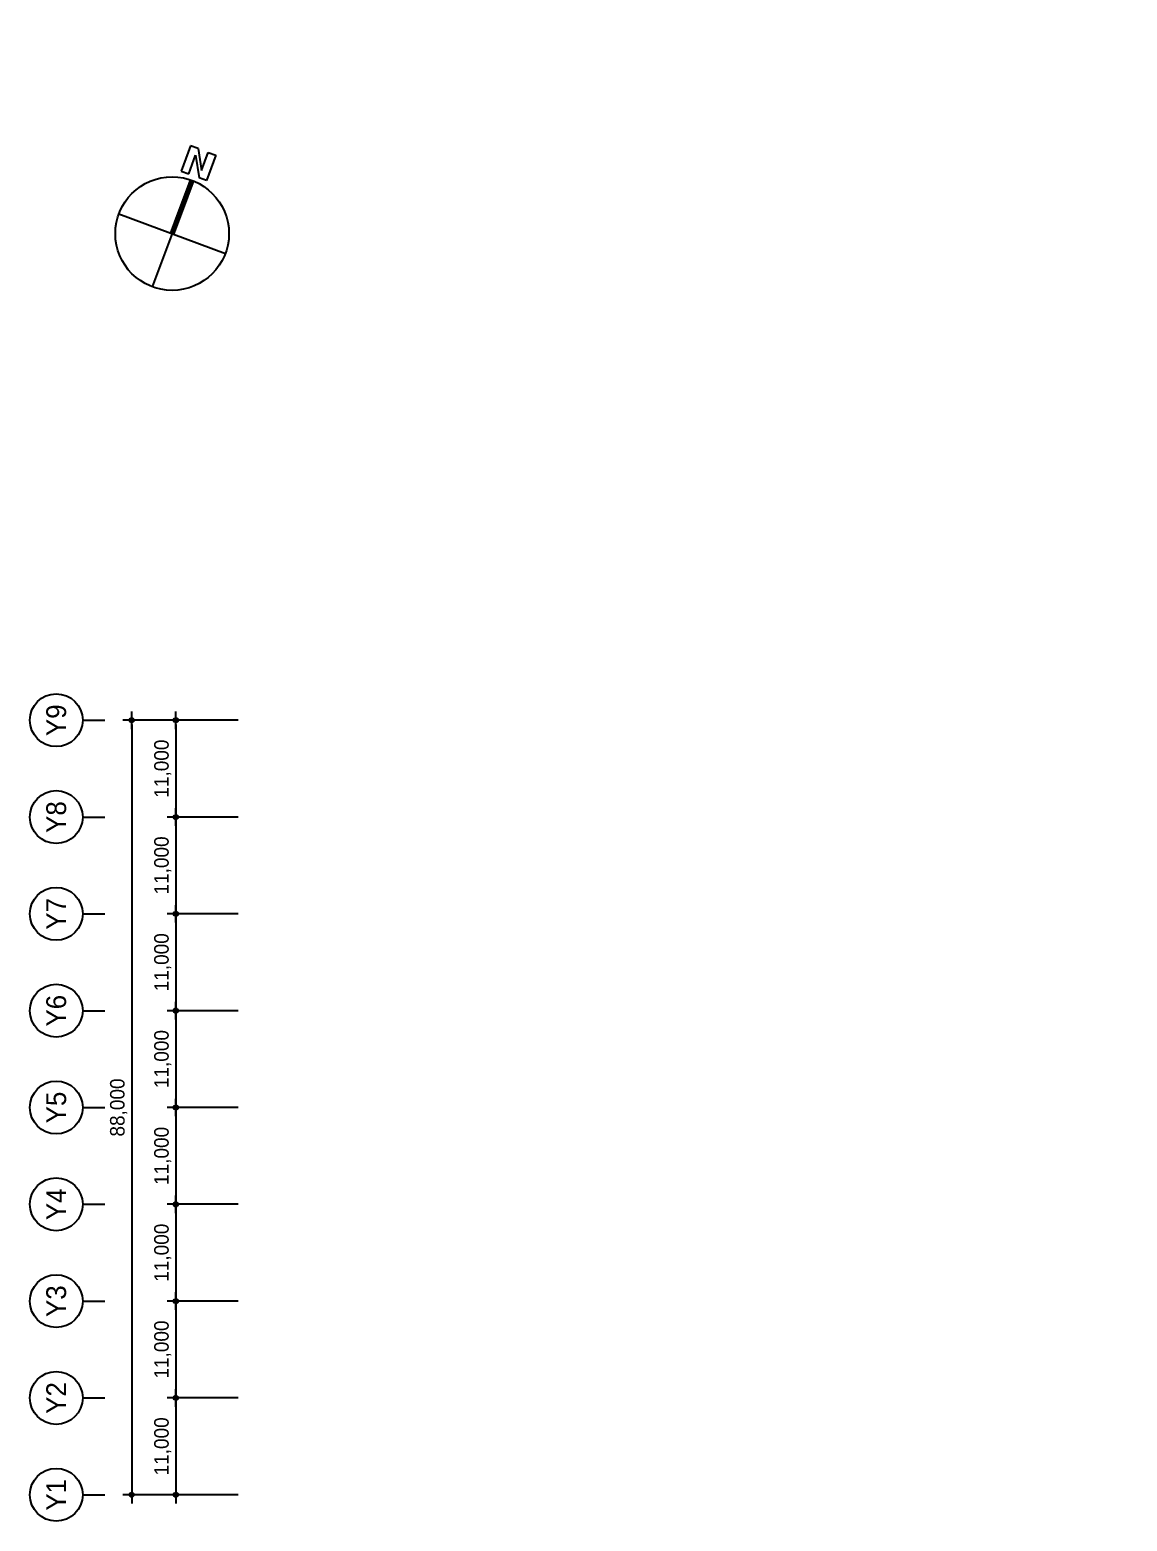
# Model space of a CAD drawing. Header units: millimetres. Extents: x 252735598 to 255215153, y 504281750 to 504550014.
# Drawn here: x 252735598 to 252860202, y 504380577 to 504550014 of the extents above; entities that cross this region are included whole.
import ezdxf
from ezdxf.enums import TextEntityAlignment as Align

# ---------------------------------------------------------------- set-up
doc = ezdxf.new("R2010")
doc.units = ezdxf.units.MM
for name, color, linetype in [('4A.TEC DIM', 7, 'Continuous'), ('4A.TEC TEXT 2', 3, 'Continuous'), ('4A.TEC 심볼', 7, 'Continuous'), ('㈜SE&C 심볼', 7, 'Continuous')]:
    doc.layers.add(name, color=color, linetype=linetype)
doc.styles.add('GHS', font='malgun.ttf')
doc.styles.add('나눔고딕', font='')
doc.styles.add('울릉도L', font='')
doc.styles.get('나눔고딕').set_extended_font_data('Dotum')
doc.styles.get('울릉도L').set_extended_font_data('Dotum')
doc.dimstyles.new('DIM_600(외부치수)', dxfattribs={"dimscale": 400, "dimtxt": 3.299999999999998, "dimasz": 1, "dimexe": 2, "dimexo": 2, "dimgap": 1, "dimtad": 1, "dimdec": 0, "dimdsep": 46, "dimlunit": 6, "dimtxsty": '나눔고딕', "dimblk1": 'DIMDOT', "dimblk2": 'DIMDOT', "dimsah": 1, "dimcen": 2.5, "dimdle": 1.5, "dimclrd": 8, "dimclre": 8, "dimclrt": 3, "dimadec": 0, "dimazin": 0, "dimtfac": 1, "dimtdec": 0, "dimtix": 1, "dimtmove": 2, "dimatfit": 3, "dimldrblk": 'DIMDOT', "dimfxl": 1, "dimtvp": 1, "dimtolj": 1, "dimtzin": 0, "dimarcsym": 0})

# ---------------------------------------------------------------- blocks, each defined once
blk = doc.blocks.new('DIMDOT')
at = {"color": 0}
blk.add_line((-2, 0), (2, 0), dxfattribs=at)
for radius in [0.5, 0.25]:
    blk.add_circle((0, 0), radius, dxfattribs=at)
blk = doc.blocks.new('*D21')
at = {"layer": '4A.TEC DIM', "color": 8, "lineweight": -2}
for p, q in [((169307.625374347, -38163.16146063805), (169307.625374347, -25068.86295777559)), ((281307.6253755391, -38163.16146063805), (281307.6253755391, -25068.86295777559)), ((169807.625374347, -26068.86295777559), (280807.6253755391, -26068.86295777559))]:
    blk.add_line(p, q, dxfattribs=at)
at = {"layer": 'Defpoints', "color": 0}
for p in [(281307.6253755391, -26068.86295777559), (169307.625374347, -39163.16146063805), (281307.6253755391, -39163.16146063805)]:
    blk.add_point(p, dxfattribs=at)
at = {"layer": '4A.TEC DIM', "color": 8, "lineweight": -2, "xscale": 500, "yscale": 500, "zscale": 500, "rotation": 180}
blk.add_blockref('DIMDOT', (169307.625374347, -26068.86295777559), dxfattribs=at)
at = {"layer": '4A.TEC DIM', "color": 8, "lineweight": -2, "xscale": 500, "yscale": 500, "zscale": 500}
blk.add_blockref('DIMDOT', (281307.6253755391, -26068.86295777559), dxfattribs=at)
at = {"layer": '4A.TEC DIM', "color": 3, "insert": (225307.625374943, -24583.78833090992), "char_height": 1649.999999999999, "attachment_point": 5, "style": '나눔고딕'}
blk.add_mtext('\\A1;112,000', dxfattribs=at)
blk = doc.blocks.new('ccs122')
at = {"layer": '4A.TEC 심볼'}
blk.add_line((-5.68e-14, 8), (0, 3), dxfattribs=at)
blk.add_circle((-1.137e-13, 14), 6, dxfattribs=at)
at = {"layer": '4A.TEC TEXT 2', "color": 3, "style": 'GHS'}
blk.add_attdef('NO', text='', height=4.5, dxfattribs=at).set_placement((-0.0061597368079092, 14.01791285492388), align=Align.MIDDLE_CENTER)
blk = doc.blocks.new('*D22')
at = {"layer": '4A.TEC DIM', "color": 8, "lineweight": -2}
for p, q in [((48194.51359510422, -103936.8347870111), (40112.93764024973, -103936.8347870111)), ((41112.93764024973, -104436.8347870111), (41112.93764024973, -114436.8347870111)), ((48194.51359391212, -114936.8347870111), (40112.93764024973, -114936.8347870111))]:
    blk.add_line(p, q, dxfattribs=at)
at = {"layer": 'Defpoints', "color": 0}
for p in [(49194.51359510422, -103936.8347870111), (41112.93764024973, -114936.8347870111), (49194.51359391212, -114936.8347870111)]:
    blk.add_point(p, dxfattribs=at)
at = {"layer": '4A.TEC DIM', "color": 8, "lineweight": -2, "xscale": 500, "yscale": 500, "zscale": 500}
for p, rotation in [((41112.93764024973, -103936.8347870111), 90), ((41112.93764024973, -114936.8347870111), 270)]:
    blk.add_blockref('DIMDOT', p, dxfattribs=dict(at, rotation=rotation))
at = {"layer": '4A.TEC DIM', "color": 3, "insert": (39627.86301338406, -109436.8347870111), "char_height": 1649.999999999999, "attachment_point": 5, "rotation": 90, "style": '나눔고딕'}
blk.add_mtext('\\A1;11,000', dxfattribs=at)
blk = doc.blocks.new('*D23')
at = {"layer": '4A.TEC DIM', "color": 8, "lineweight": -2}
for p, q in [((48194.51223877072, -92936.83478701115), (35100.21827527881, -92936.83478701115)), ((36100.21827527881, -93436.83478701115), (36100.21827527881, -180436.8347870111)), ((48194.5072337091, -180936.8347870111), (35100.21827527881, -180936.8347870111))]:
    blk.add_line(p, q, dxfattribs=at)
at = {"layer": 'Defpoints', "color": 0}
for p in [(49194.51223877072, -92936.83478701115), (36100.21827527881, -180936.8347870111), (49194.5072337091, -180936.8347870111)]:
    blk.add_point(p, dxfattribs=at)
at = {"layer": '4A.TEC DIM', "color": 8, "lineweight": -2, "xscale": 500, "yscale": 500, "zscale": 500}
for p, rotation in [((36100.21827527881, -92936.83478701115), 90), ((36100.21827527881, -180936.8347870111), 270)]:
    blk.add_blockref('DIMDOT', p, dxfattribs=dict(at, rotation=rotation))
at = {"layer": '4A.TEC DIM', "color": 3, "insert": (34615.14364841313, -136936.8347870111), "char_height": 1649.999999999999, "attachment_point": 5, "rotation": 90, "style": '나눔고딕'}
blk.add_mtext('\\A1;88,000', dxfattribs=at)
blk = doc.blocks.new('*D24')
at = {"layer": '4A.TEC DIM', "color": 8, "lineweight": -2}
for p, q in [((48194.51041841507, -169936.8347870111), (40112.93446356058, -169936.8347870111)), ((41112.93446356058, -170436.8347870111), (41112.93446356058, -180436.8347870111)), ((48194.51041722298, -180936.8347870111), (40112.93446356058, -180936.8347870111))]:
    blk.add_line(p, q, dxfattribs=at)
at = {"layer": 'Defpoints', "color": 0}
for p in [(49194.51041841507, -169936.8347870111), (41112.93446356058, -180936.8347870111), (49194.51041722298, -180936.8347870111)]:
    blk.add_point(p, dxfattribs=at)
at = {"layer": '4A.TEC DIM', "color": 8, "lineweight": -2, "xscale": 500, "yscale": 500, "zscale": 500}
for p, rotation in [((41112.93446356058, -169936.8347870111), 90), ((41112.93446356058, -180936.8347870111), 270)]:
    blk.add_blockref('DIMDOT', p, dxfattribs=dict(at, rotation=rotation))
at = {"layer": '4A.TEC DIM', "color": 3, "insert": (39627.8598366949, -175436.8347870111), "char_height": 1649.999999999999, "attachment_point": 5, "rotation": 90, "style": '나눔고딕'}
blk.add_mtext('\\A1;11,000', dxfattribs=at)
blk = doc.blocks.new('*D25')
at = {"layer": '4A.TEC DIM', "color": 8, "lineweight": -2}
for p, q in [((48194.51041841507, -158936.8347870111), (40112.93446356058, -158936.8347870111)), ((41112.93446356058, -159436.8347870111), (41112.93446356058, -169436.8347870111)), ((48194.51041722298, -169936.8347870111), (40112.93446356058, -169936.8347870111))]:
    blk.add_line(p, q, dxfattribs=at)
at = {"layer": 'Defpoints', "color": 0}
for p in [(49194.51041841507, -158936.8347870111), (41112.93446356058, -169936.8347870111), (49194.51041722298, -169936.8347870111)]:
    blk.add_point(p, dxfattribs=at)
at = {"layer": '4A.TEC DIM', "color": 8, "lineweight": -2, "xscale": 500, "yscale": 500, "zscale": 500}
for p, rotation in [((41112.93446356058, -158936.8347870111), 90), ((41112.93446356058, -169936.8347870111), 270)]:
    blk.add_blockref('DIMDOT', p, dxfattribs=dict(at, rotation=rotation))
at = {"layer": '4A.TEC DIM', "color": 3, "insert": (39627.8598366949, -164436.8347870111), "char_height": 1649.999999999999, "attachment_point": 5, "rotation": 90, "style": '나눔고딕'}
blk.add_mtext('\\A1;11,000', dxfattribs=at)
blk = doc.blocks.new('*D26')
at = {"layer": '4A.TEC DIM', "color": 8, "lineweight": -2}
for p, q in [((48194.51359629631, -147936.8347870111), (40112.93764144182, -147936.8347870111)), ((41112.93764144182, -148436.8347870111), (41112.93764144182, -158436.8347870111)), ((48194.51041722298, -158936.8347870111), (40112.93764144182, -158936.8347870111))]:
    blk.add_line(p, q, dxfattribs=at)
at = {"layer": 'Defpoints', "color": 0}
for p in [(49194.51359629631, -147936.8347870111), (41112.93764144182, -158936.8347870111), (49194.51041722298, -158936.8347870111)]:
    blk.add_point(p, dxfattribs=at)
at = {"layer": '4A.TEC DIM', "color": 8, "lineweight": -2, "xscale": 500, "yscale": 500, "zscale": 500}
for p, rotation in [((41112.93764144182, -147936.8347870111), 90), ((41112.93764144182, -158936.8347870111), 270)]:
    blk.add_blockref('DIMDOT', p, dxfattribs=dict(at, rotation=rotation))
at = {"layer": '4A.TEC DIM', "color": 3, "insert": (39627.86301457614, -153436.8347870111), "char_height": 1649.999999999999, "attachment_point": 5, "rotation": 90, "style": '나눔고딕'}
blk.add_mtext('\\A1;11,000', dxfattribs=at)
blk = doc.blocks.new('*D27')
at = {"layer": '4A.TEC DIM', "color": 8, "lineweight": -2}
for p, q in [((48194.51359629631, -136936.8347870111), (40112.94081932306, -136936.8347870111)), ((41112.94081932306, -137436.8347870111), (41112.94081932306, -147436.8347870111)), ((48194.51359510422, -147936.8347870111), (40112.94081932306, -147936.8347870111))]:
    blk.add_line(p, q, dxfattribs=at)
at = {"layer": 'Defpoints', "color": 0}
for p in [(49194.51359629631, -136936.8347870111), (41112.94081932306, -147936.8347870111), (49194.51359510422, -147936.8347870111)]:
    blk.add_point(p, dxfattribs=at)
at = {"layer": '4A.TEC DIM', "color": 8, "lineweight": -2, "xscale": 500, "yscale": 500, "zscale": 500}
for p, rotation in [((41112.94081932306, -136936.8347870111), 90), ((41112.94081932306, -147936.8347870111), 270)]:
    blk.add_blockref('DIMDOT', p, dxfattribs=dict(at, rotation=rotation))
at = {"layer": '4A.TEC DIM', "color": 3, "insert": (39627.86619245738, -142436.8347870111), "char_height": 1649.999999999999, "attachment_point": 5, "rotation": 90, "style": '나눔고딕'}
blk.add_mtext('\\A1;11,000', dxfattribs=at)
blk = doc.blocks.new('*D28')
at = {"layer": '4A.TEC DIM', "color": 8, "lineweight": -2}
for p, q in [((48194.51359629631, -125936.8347870111), (40112.94081932306, -125936.8347870111)), ((41112.94081932306, -126436.8347870111), (41112.94081932306, -136436.8347870111)), ((48194.51359510422, -136936.8347870111), (40112.94081932306, -136936.8347870111))]:
    blk.add_line(p, q, dxfattribs=at)
at = {"layer": 'Defpoints', "color": 0}
for p in [(49194.51359629631, -125936.8347870111), (41112.94081932306, -136936.8347870111), (49194.51359510422, -136936.8347870111)]:
    blk.add_point(p, dxfattribs=at)
at = {"layer": '4A.TEC DIM', "color": 8, "lineweight": -2, "xscale": 500, "yscale": 500, "zscale": 500}
for p, rotation in [((41112.94081932306, -125936.8347870111), 90), ((41112.94081932306, -136936.8347870111), 270)]:
    blk.add_blockref('DIMDOT', p, dxfattribs=dict(at, rotation=rotation))
at = {"layer": '4A.TEC DIM', "color": 3, "insert": (39627.86619245739, -131436.8347870111), "char_height": 1649.999999999999, "attachment_point": 5, "rotation": 90, "style": '나눔고딕'}
blk.add_mtext('\\A1;11,000', dxfattribs=at)
blk = doc.blocks.new('*D29')
at = {"layer": '4A.TEC DIM', "color": 8, "lineweight": -2}
for p, q in [((48194.51359510422, -114936.8347870111), (40112.94081813097, -114936.8347870111)), ((41112.94081813097, -115436.8347870111), (41112.94081813097, -125436.8347870111)), ((48194.51359510422, -125936.8347870111), (40112.94081813097, -125936.8347870111))]:
    blk.add_line(p, q, dxfattribs=at)
at = {"layer": 'Defpoints', "color": 0}
for p in [(49194.51359510422, -114936.8347870111), (41112.94081813097, -125936.8347870111), (49194.51359510422, -125936.8347870111)]:
    blk.add_point(p, dxfattribs=at)
at = {"layer": '4A.TEC DIM', "color": 8, "lineweight": -2, "xscale": 500, "yscale": 500, "zscale": 500}
for p, rotation in [((41112.94081813097, -114936.8347870111), 90), ((41112.94081813097, -125936.8347870111), 270)]:
    blk.add_blockref('DIMDOT', p, dxfattribs=dict(at, rotation=rotation))
at = {"layer": '4A.TEC DIM', "color": 3, "insert": (39627.8661912653, -120436.8347870111), "char_height": 1649.999999999999, "attachment_point": 5, "rotation": 90, "style": '나눔고딕'}
blk.add_mtext('\\A1;11,000', dxfattribs=at)
blk = doc.blocks.new('*D10')
at = {"layer": '4A.TEC DIM', "color": 8, "lineweight": -2}
for p, q in [((169307.625374347, -38163.15827715397), (169307.625374347, -30081.58232241869)), ((182307.625374347, -38163.15827715397), (182307.625374347, -30081.58232241869)), ((181807.625374347, -31081.58232241869), (169807.625374347, -31081.58232241869))]:
    blk.add_line(p, q, dxfattribs=at)
at = {"layer": 'Defpoints', "color": 0}
for p in [(169307.625374347, -31081.58232241869), (169307.625374347, -39163.15827715397), (182307.625374347, -39163.15827715397)]:
    blk.add_point(p, dxfattribs=at)
at = {"layer": '4A.TEC DIM', "color": 8, "lineweight": -2, "xscale": 500, "yscale": 500, "zscale": 500, "rotation": 180}
blk.add_blockref('DIMDOT', (169307.625374347, -31081.58232241869), dxfattribs=at)
at = {"layer": '4A.TEC DIM', "color": 8, "lineweight": -2, "xscale": 500, "yscale": 500, "zscale": 500}
blk.add_blockref('DIMDOT', (182307.625374347, -31081.58232241869), dxfattribs=at)
at = {"layer": '4A.TEC DIM', "color": 3, "insert": (175807.625374347, -29596.50769555302), "char_height": 1649.999999999999, "attachment_point": 5, "style": '나눔고딕'}
blk.add_mtext('\\A1;13,000', dxfattribs=at)
blk = doc.blocks.new('*D11')
at = {"layer": '4A.TEC DIM', "color": 8, "lineweight": -2}
for p, q in [((182307.625374347, -38163.15827715397), (182307.625374347, -30081.58232241869)), ((193307.625374347, -38163.15827715397), (193307.625374347, -30081.58232241869)), ((192807.625374347, -31081.58232241869), (182807.625374347, -31081.58232241869))]:
    blk.add_line(p, q, dxfattribs=at)
at = {"layer": 'Defpoints', "color": 0}
for p in [(182307.625374347, -31081.58232241869), (182307.625374347, -39163.15827715397), (193307.625374347, -39163.15827715397)]:
    blk.add_point(p, dxfattribs=at)
at = {"layer": '4A.TEC DIM', "color": 8, "lineweight": -2, "xscale": 500, "yscale": 500, "zscale": 500, "rotation": 180}
blk.add_blockref('DIMDOT', (182307.625374347, -31081.58232241869), dxfattribs=at)
at = {"layer": '4A.TEC DIM', "color": 8, "lineweight": -2, "xscale": 500, "yscale": 500, "zscale": 500}
blk.add_blockref('DIMDOT', (193307.625374347, -31081.58232241869), dxfattribs=at)
at = {"layer": '4A.TEC DIM', "color": 3, "insert": (187807.625374347, -29596.50769555302), "char_height": 1649.999999999999, "attachment_point": 5, "style": '나눔고딕'}
blk.add_mtext('\\A1;11,000', dxfattribs=at)
blk = doc.blocks.new('*D12')
at = {"layer": '4A.TEC DIM', "color": 8, "lineweight": -2}
for p, q in [((193307.625374347, -38163.15827715397), (193307.625374347, -30081.58232241869)), ((204307.625374347, -38163.15827715397), (204307.625374347, -30081.58232241869)), ((203807.625374347, -31081.58232241869), (193807.625374347, -31081.58232241869))]:
    blk.add_line(p, q, dxfattribs=at)
at = {"layer": 'Defpoints', "color": 0}
for p in [(193307.625374347, -31081.58232241869), (193307.625374347, -39163.15827715397), (204307.625374347, -39163.15827715397)]:
    blk.add_point(p, dxfattribs=at)
at = {"layer": '4A.TEC DIM', "color": 8, "lineweight": -2, "xscale": 500, "yscale": 500, "zscale": 500, "rotation": 180}
blk.add_blockref('DIMDOT', (193307.625374347, -31081.58232241869), dxfattribs=at)
at = {"layer": '4A.TEC DIM', "color": 8, "lineweight": -2, "xscale": 500, "yscale": 500, "zscale": 500}
blk.add_blockref('DIMDOT', (204307.625374347, -31081.58232241869), dxfattribs=at)
at = {"layer": '4A.TEC DIM', "color": 3, "insert": (198807.625374347, -29596.50769555302), "char_height": 1649.999999999999, "attachment_point": 5, "style": '나눔고딕'}
blk.add_mtext('\\A1;11,000', dxfattribs=at)
blk = doc.blocks.new('*D13')
at = {"layer": '4A.TEC DIM', "color": 8, "lineweight": -2}
for p, q in [((204307.625374347, -38163.15827715397), (204307.625374347, -30081.58232241869)), ((215307.625374347, -38163.15827715397), (215307.625374347, -30081.58232241869)), ((214807.625374347, -31081.58232241869), (204807.625374347, -31081.58232241869))]:
    blk.add_line(p, q, dxfattribs=at)
at = {"layer": 'Defpoints', "color": 0}
for p in [(204307.625374347, -31081.58232241869), (204307.625374347, -39163.15827715397), (215307.625374347, -39163.15827715397)]:
    blk.add_point(p, dxfattribs=at)
at = {"layer": '4A.TEC DIM', "color": 8, "lineweight": -2, "xscale": 500, "yscale": 500, "zscale": 500, "rotation": 180}
blk.add_blockref('DIMDOT', (204307.625374347, -31081.58232241869), dxfattribs=at)
at = {"layer": '4A.TEC DIM', "color": 8, "lineweight": -2, "xscale": 500, "yscale": 500, "zscale": 500}
blk.add_blockref('DIMDOT', (215307.625374347, -31081.58232241869), dxfattribs=at)
at = {"layer": '4A.TEC DIM', "color": 3, "insert": (209807.625374347, -29596.50769555302), "char_height": 1649.999999999999, "attachment_point": 5, "style": '나눔고딕'}
blk.add_mtext('\\A1;11,000', dxfattribs=at)
blk = doc.blocks.new('*D14')
at = {"layer": '4A.TEC DIM', "color": 8, "lineweight": -2}
for p, q in [((215307.625374347, -38163.15827715397), (215307.625374347, -30081.58232241869)), ((226307.625374347, -38163.15827715397), (226307.625374347, -30081.58232241869)), ((225807.625374347, -31081.58232241869), (215807.625374347, -31081.58232241869))]:
    blk.add_line(p, q, dxfattribs=at)
at = {"layer": 'Defpoints', "color": 0}
for p in [(215307.625374347, -31081.58232241869), (215307.625374347, -39163.15827715397), (226307.625374347, -39163.15827715397)]:
    blk.add_point(p, dxfattribs=at)
at = {"layer": '4A.TEC DIM', "color": 8, "lineweight": -2, "xscale": 500, "yscale": 500, "zscale": 500, "rotation": 180}
blk.add_blockref('DIMDOT', (215307.625374347, -31081.58232241869), dxfattribs=at)
at = {"layer": '4A.TEC DIM', "color": 8, "lineweight": -2, "xscale": 500, "yscale": 500, "zscale": 500}
blk.add_blockref('DIMDOT', (226307.625374347, -31081.58232241869), dxfattribs=at)
at = {"layer": '4A.TEC DIM', "color": 3, "insert": (220807.625374347, -29596.50769555302), "char_height": 1649.999999999999, "attachment_point": 5, "style": '나눔고딕'}
blk.add_mtext('\\A1;11,000', dxfattribs=at)
blk = doc.blocks.new('*D15')
at = {"layer": '4A.TEC DIM', "color": 8, "lineweight": -2}
for p, q in [((226307.625374347, -38163.15827715397), (226307.625374347, -30081.58232241869)), ((237307.625374347, -38163.15827715397), (237307.625374347, -30081.58232241869)), ((236807.625374347, -31081.58232241869), (226807.625374347, -31081.58232241869))]:
    blk.add_line(p, q, dxfattribs=at)
at = {"layer": 'Defpoints', "color": 0}
for p in [(226307.625374347, -31081.58232241869), (226307.625374347, -39163.15827715397), (237307.625374347, -39163.15827715397)]:
    blk.add_point(p, dxfattribs=at)
at = {"layer": '4A.TEC DIM', "color": 8, "lineweight": -2, "xscale": 500, "yscale": 500, "zscale": 500, "rotation": 180}
blk.add_blockref('DIMDOT', (226307.625374347, -31081.58232241869), dxfattribs=at)
at = {"layer": '4A.TEC DIM', "color": 8, "lineweight": -2, "xscale": 500, "yscale": 500, "zscale": 500}
blk.add_blockref('DIMDOT', (237307.625374347, -31081.58232241869), dxfattribs=at)
at = {"layer": '4A.TEC DIM', "color": 3, "insert": (231807.625374347, -29596.50769555302), "char_height": 1649.999999999999, "attachment_point": 5, "style": '나눔고딕'}
blk.add_mtext('\\A1;11,000', dxfattribs=at)
blk = doc.blocks.new('*D16')
at = {"layer": '4A.TEC DIM', "color": 8, "lineweight": -2}
for p, q in [((237307.625374347, -38163.15827715397), (237307.625374347, -30081.58232241869)), ((248307.625374347, -38163.15827715397), (248307.625374347, -30081.58232241869)), ((247807.625374347, -31081.58232241869), (237807.625374347, -31081.58232241869))]:
    blk.add_line(p, q, dxfattribs=at)
at = {"layer": 'Defpoints', "color": 0}
for p in [(237307.625374347, -31081.58232241869), (237307.625374347, -39163.15827715397), (248307.625374347, -39163.15827715397)]:
    blk.add_point(p, dxfattribs=at)
at = {"layer": '4A.TEC DIM', "color": 8, "lineweight": -2, "xscale": 500, "yscale": 500, "zscale": 500, "rotation": 180}
blk.add_blockref('DIMDOT', (237307.625374347, -31081.58232241869), dxfattribs=at)
at = {"layer": '4A.TEC DIM', "color": 8, "lineweight": -2, "xscale": 500, "yscale": 500, "zscale": 500}
blk.add_blockref('DIMDOT', (248307.625374347, -31081.58232241869), dxfattribs=at)
at = {"layer": '4A.TEC DIM', "color": 3, "insert": (242807.625374347, -29596.50769555302), "char_height": 1649.999999999999, "attachment_point": 5, "style": '나눔고딕'}
blk.add_mtext('\\A1;11,000', dxfattribs=at)
blk = doc.blocks.new('*D17')
at = {"layer": '4A.TEC DIM', "color": 8, "lineweight": -2}
for p, q in [((248307.625374347, -38163.15827715397), (248307.625374347, -30081.58232241869)), ((259307.625374347, -38163.15827715397), (259307.625374347, -30081.58232241869)), ((258807.625374347, -31081.58232241869), (248807.625374347, -31081.58232241869))]:
    blk.add_line(p, q, dxfattribs=at)
at = {"layer": 'Defpoints', "color": 0}
for p in [(248307.625374347, -31081.58232241869), (248307.625374347, -39163.15827715397), (259307.625374347, -39163.15827715397)]:
    blk.add_point(p, dxfattribs=at)
at = {"layer": '4A.TEC DIM', "color": 8, "lineweight": -2, "xscale": 500, "yscale": 500, "zscale": 500, "rotation": 180}
blk.add_blockref('DIMDOT', (248307.625374347, -31081.58232241869), dxfattribs=at)
at = {"layer": '4A.TEC DIM', "color": 8, "lineweight": -2, "xscale": 500, "yscale": 500, "zscale": 500}
blk.add_blockref('DIMDOT', (259307.625374347, -31081.58232241869), dxfattribs=at)
at = {"layer": '4A.TEC DIM', "color": 3, "insert": (253807.625374347, -29596.50769555302), "char_height": 1649.999999999999, "attachment_point": 5, "style": '나눔고딕'}
blk.add_mtext('\\A1;11,000', dxfattribs=at)
blk = doc.blocks.new('*D18')
at = {"layer": '4A.TEC DIM', "color": 8, "lineweight": -2}
for p, q in [((270307.625374347, -38163.15827715397), (270307.625374347, -30081.58232241869)), ((281307.625374347, -38163.15827715397), (281307.625374347, -30081.58232241869)), ((280807.625374347, -31081.58232241869), (270807.625374347, -31081.58232241869))]:
    blk.add_line(p, q, dxfattribs=at)
at = {"layer": 'Defpoints', "color": 0}
for p in [(270307.625374347, -31081.58232241869), (270307.625374347, -39163.15827715397), (281307.625374347, -39163.15827715397)]:
    blk.add_point(p, dxfattribs=at)
at = {"layer": '4A.TEC DIM', "color": 8, "lineweight": -2, "xscale": 500, "yscale": 500, "zscale": 500, "rotation": 180}
blk.add_blockref('DIMDOT', (270307.625374347, -31081.58232241869), dxfattribs=at)
at = {"layer": '4A.TEC DIM', "color": 8, "lineweight": -2, "xscale": 500, "yscale": 500, "zscale": 500}
blk.add_blockref('DIMDOT', (281307.625374347, -31081.58232241869), dxfattribs=at)
at = {"layer": '4A.TEC DIM', "color": 3, "insert": (275807.625374347, -29596.50769555302), "char_height": 1649.999999999999, "attachment_point": 5, "style": '나눔고딕'}
blk.add_mtext('\\A1;11,000', dxfattribs=at)
blk = doc.blocks.new('*D19')
at = {"layer": '4A.TEC DIM', "color": 8, "lineweight": -2}
for p, q in [((48194.51359510422, -92936.83478701115), (40112.93764024973, -92936.83478701115)), ((41112.93764024973, -93436.83478701115), (41112.93764024973, -103436.8347870111)), ((48194.51359391212, -103936.8347870111), (40112.93764024973, -103936.8347870111))]:
    blk.add_line(p, q, dxfattribs=at)
at = {"layer": 'Defpoints', "color": 0}
for p in [(49194.51359510422, -92936.83478701115), (41112.93764024973, -103936.8347870111), (49194.51359391212, -103936.8347870111)]:
    blk.add_point(p, dxfattribs=at)
at = {"layer": '4A.TEC DIM', "color": 8, "lineweight": -2, "xscale": 500, "yscale": 500, "zscale": 500}
for p, rotation in [((41112.93764024973, -92936.83478701115), 90), ((41112.93764024973, -103936.8347870111), 270)]:
    blk.add_blockref('DIMDOT', p, dxfattribs=dict(at, rotation=rotation))
at = {"layer": '4A.TEC DIM', "color": 3, "insert": (39627.86301338406, -98436.83478701115), "char_height": 1649.999999999999, "attachment_point": 5, "rotation": 90, "style": '나눔고딕'}
blk.add_mtext('\\A1;11,000', dxfattribs=at)
blk = doc.blocks.new('*D20')
at = {"layer": '4A.TEC DIM', "color": 8, "lineweight": -2}
for p, q in [((259307.6253770292, -38163.15827715397), (259307.6253770292, -30081.58232241869)), ((270307.625374347, -38163.15827715397), (270307.625374347, -30081.58232241869)), ((259807.6253770292, -31081.58232241869), (269807.625374347, -31081.58232241869))]:
    blk.add_line(p, q, dxfattribs=at)
at = {"layer": 'Defpoints', "color": 0}
for p in [(270307.625374347, -31081.58232241869), (259307.6253770292, -39163.15827715397), (270307.625374347, -39163.15827715397)]:
    blk.add_point(p, dxfattribs=at)
at = {"layer": '4A.TEC DIM', "color": 8, "lineweight": -2, "xscale": 500, "yscale": 500, "zscale": 500, "rotation": 180}
blk.add_blockref('DIMDOT', (259307.6253770292, -31081.58232241869), dxfattribs=at)
at = {"layer": '4A.TEC DIM', "color": 8, "lineweight": -2, "xscale": 500, "yscale": 500, "zscale": 500}
blk.add_blockref('DIMDOT', (270307.625374347, -31081.58232241869), dxfattribs=at)
at = {"layer": '4A.TEC DIM', "color": 3, "insert": (264807.6253756881, -29596.50769555302), "char_height": 1649.999999999999, "attachment_point": 5, "style": '나눔고딕'}
blk.add_mtext('\\A1;11,000', dxfattribs=at)
blk = doc.blocks.new('dr-sy-018-D-M')
at = {"layer": '4A.TEC 심볼', "color": 0}
for p, q in [((-1.00005227728343, 16.39593858173884), (-2.500052277226131, 16.39592528175853)), ((-2.500052277226131, 16.39592528175853), (-2.500007943954186, 11.39592528195044)), ((-1.00005227728343, 16.39593858173884), (0.9999796425900058, 12.79595631518714)), ((-1.000040664232977, 15.08619403368357), (1.050133973621996, 11.39595675982946)), ((-1.000007944016027, 11.39593858192984), (-1.000040664232977, 15.08619403368357)), ((0.999947722640172, 16.39595631504107), (2.499947722581961, 16.39596961502138)), ((0.9999796425900058, 12.79595631518714), (0.999947722640172, 16.39595631504107)), ((2.499947722581961, 16.39596961502138), (2.499992055846631, 11.39596961521874)), ((-2.500007943954186, 11.39592528195044), (-1.000007944016027, 11.39593858192984)), ((2.499992055846631, 11.39596961521874), (1.050133973621996, 11.39595675982946)), ((-10.5, -9.095e-13), (10.5, -9.095e-13)), ((0, -9.095e-13), (0, -10.50000000000091))]:
    blk.add_line(p, q, dxfattribs=at)
at = {"layer": '4A.TEC 심볼', "color": 0, "const_width": 1}
blk.add_lwpolyline([(0, 10.5), (0, 0)], dxfattribs=at)
at = {"layer": '4A.TEC 심볼', "color": 0}
blk.add_circle((0, 0), 10.5, dxfattribs=at)
blk = doc.blocks.new('dwgFD3B')
at = {"layer": '4A.TEC 심볼'}
ref = blk.add_blockref('ccs122', (169307.625374347, -24500.00636065006, 1666.216670559274), dxfattribs=dict(at, xscale=499.9999977496833, yscale=499.9999977496833, zscale=499.9999977496833))
ref.add_attrib('NO', 'X1', dxfattribs={"layer": '0', "color": 3, "height": 2249.999989873575, "style": '울릉도L'}).set_placement((169304.5455059707, -17491.04996472597, 1666.216670559274), align=Align.MIDDLE_CENTER)
ref = blk.add_blockref('ccs122', (182307.625374347, -24500.00636047125, 1666.216670559274), dxfattribs=dict(at, xscale=499.9999977496833, yscale=499.9999977496833, zscale=499.9999977496833))
ref.add_attrib('NO', 'X2', dxfattribs={"layer": '0', "color": 3, "height": 2249.999989873575, "style": '울릉도L'}).set_placement((182304.5455059409, -17491.04996454716, 1666.216670559274), align=Align.MIDDLE_CENTER)
ref = blk.add_blockref('ccs122', (193307.625374347, -24500.0063610673, 1666.216670559274), dxfattribs=dict(at, xscale=499.9999977496833, yscale=499.9999977496833, zscale=499.9999977496833))
ref.add_attrib('NO', 'X3', dxfattribs={"layer": '0', "color": 3, "height": 2249.999989873575, "style": '울릉도L'}).set_placement((193304.5455059707, -17491.0499650836, 1666.216670559274), align=Align.MIDDLE_CENTER)
ref = blk.add_blockref('ccs122', (204307.625374347, -24500.00636070967, 1666.216670559274), dxfattribs=dict(at, xscale=499.9999977496833, yscale=499.9999977496833, zscale=499.9999977496833))
ref.add_attrib('NO', 'X4', dxfattribs={"layer": '0', "color": 3, "height": 2249.999989873575, "style": '울릉도L'}).set_placement((204304.5455059707, -17491.04996490479, 1666.216670559274), align=Align.MIDDLE_CENTER)
ref = blk.add_blockref('ccs122', (215307.6253743768, -24500.00636070967, 1666.216670559274), dxfattribs=dict(at, xscale=499.9999977496833, yscale=499.9999977496833, zscale=499.9999977496833))
ref.add_attrib('NO', 'X5', dxfattribs={"layer": '0', "color": 3, "height": 2249.999989873575, "style": '울릉도L'}).set_placement((215304.5455059707, -17491.04996490479, 1666.216670559274), align=Align.MIDDLE_CENTER)
ref = blk.add_blockref('ccs122', (226307.625374347, -24500.00636070967, 1666.216670559274), dxfattribs=dict(at, xscale=499.9999977496833, yscale=499.9999977496833, zscale=499.9999977496833))
ref.add_attrib('NO', 'X6', dxfattribs={"layer": '0', "color": 3, "height": 2249.999989873575, "style": '울릉도L'}).set_placement((226304.5455059409, -17491.04996490479, 1666.216670559274), align=Align.MIDDLE_CENTER)
ref = blk.add_blockref('ccs122', (237307.625374347, -24499.99999338388, 1666.216670559274), dxfattribs=dict(at, xscale=499.9999977496833, yscale=499.9999977496833, zscale=499.9999977496833))
ref.add_attrib('NO', 'X7', dxfattribs={"layer": '0', "color": 3, "height": 2249.999989873575, "style": '울릉도L'}).set_placement((237304.5455059707, -17491.043597579, 1666.216670559274), align=Align.MIDDLE_CENTER)
ref = blk.add_blockref('ccs122', (248307.625374347, -24500.00317710638, 1666.216670559274), dxfattribs=dict(at, xscale=499.9999977496833, yscale=499.9999977496833, zscale=499.9999977496833))
ref.add_attrib('NO', 'X8', dxfattribs={"layer": '0', "color": 3, "height": 2249.999989873575, "style": '울릉도L'}).set_placement((248304.5455059409, -17491.04678124189, 1666.216670559274), align=Align.MIDDLE_CENTER)
ref = blk.add_blockref('ccs122', (259307.625374347, -24499.99999338388, 1666.216670559274), dxfattribs=dict(at, xscale=499.9999977496833, yscale=499.9999977496833, zscale=499.9999977496833))
ref.add_attrib('NO', 'X9', dxfattribs={"layer": '0', "color": 3, "height": 2249.999989873575, "style": '울릉도L'}).set_placement((259304.5455059707, -17491.04359740019, 1666.216670559274), align=Align.MIDDLE_CENTER)
ref = blk.add_blockref('ccs122', (270307.625374347, -24500.00954407454, 1666.216670559274), dxfattribs=dict(at, xscale=499.9999977496833, yscale=499.9999977496833, zscale=499.9999977496833))
ref.add_attrib('NO', 'X10', dxfattribs={"layer": '0', "color": 3, "height": 2249.999989873575, "style": '울릉도L'}).set_placement((270304.5455059409, -17491.05314809084, 1666.216670559273), align=Align.MIDDLE_CENTER)
ref = blk.add_blockref('ccs122', (281307.625374347, -24500.00954407454, 1666.216670559274), dxfattribs=dict(at, xscale=499.9999977496833, yscale=499.9999977496833, zscale=499.9999977496833))
ref.add_attrib('NO', 'X11', dxfattribs={"layer": '0', "color": 3, "height": 2249.999989873575, "style": '울릉도L'}).set_placement((281304.5455059409, -17491.05314809084, 1666.216670559273), align=Align.MIDDLE_CENTER)
ref = blk.add_blockref('ccs122', (34531.35849380493, -92936.83478701115, 1666.216670559274), dxfattribs=dict(at, xscale=499.9999977496833, yscale=499.9999977496833, zscale=499.9999977496833, rotation=90))
ref.add_attrib('NO', 'Y9', dxfattribs={"layer": '0', "color": 3, "height": 2249.999989873575, "rotation": 90, "style": '울릉도L'}).set_placement((27522.40209788084, -92939.914655447, 1666.216670559274), align=Align.MIDDLE_CENTER)
ref = blk.add_blockref('ccs122', (34531.35849380493, -103936.8347870111, 1666.216670559274), dxfattribs=dict(at, xscale=499.9999977496833, yscale=499.9999977496833, zscale=499.9999977496833, rotation=90))
ref.add_attrib('NO', 'Y8', dxfattribs={"layer": '0', "color": 3, "height": 2249.999989873575, "rotation": 90, "style": '울릉도L'}).set_placement((27522.40209788084, -103939.914655447, 1666.216670559274), align=Align.MIDDLE_CENTER)
ref = blk.add_blockref('ccs122', (34531.36167514324, -114936.8347870111, 1666.216670559274), dxfattribs=dict(at, xscale=499.9999977496833, yscale=499.9999977496833, zscale=499.9999977496833, rotation=90))
ref.add_attrib('NO', 'Y7', dxfattribs={"layer": '0', "color": 3, "height": 2249.999989873575, "rotation": 90, "style": '울릉도L'}).set_placement((27522.40527921915, -114939.914655447, 1666.216670559274), align=Align.MIDDLE_CENTER)
ref = blk.add_blockref('ccs122', (34531.35849499702, -125936.8347870111, 1666.216670559274), dxfattribs=dict(at, xscale=499.9999977496833, yscale=499.9999977496833, zscale=499.9999977496833, rotation=90))
ref.add_attrib('NO', 'Y6', dxfattribs={"layer": '0', "color": 3, "height": 2249.999989873575, "rotation": 90, "style": '울릉도L'}).set_placement((27522.40209907293, -125939.9146553874, 1666.216670559274), align=Align.MIDDLE_CENTER)
ref = blk.add_blockref('ccs122', (34531.36167633533, -136936.8347870111, 1666.216670559274), dxfattribs=dict(at, xscale=499.9999977496833, yscale=499.9999977496833, zscale=499.9999977496833, rotation=90))
ref.add_attrib('NO', 'Y5', dxfattribs={"layer": '0', "color": 3, "height": 2249.999989873575, "rotation": 90, "style": '울릉도L'}).set_placement((27522.40528041124, -136939.914655447, 1666.216670559274), align=Align.MIDDLE_CENTER)
ref = blk.add_blockref('ccs122', (34531.35849499702, -147936.8347870111, 1666.216670559274), dxfattribs=dict(at, xscale=499.9999977496833, yscale=499.9999977496833, zscale=499.9999977496833, rotation=90))
ref.add_attrib('NO', 'Y4', dxfattribs={"layer": '0', "color": 3, "height": 2249.999989873575, "rotation": 90, "style": '울릉도L'}).set_placement((27522.40209907293, -147939.914655447, 1666.216670559274), align=Align.MIDDLE_CENTER)
ref = blk.add_blockref('ccs122', (34531.35531711578, -158936.8347870111, 1666.216670559274), dxfattribs=dict(at, xscale=499.9999977496833, yscale=499.9999977496833, zscale=499.9999977496833, rotation=90))
ref.add_attrib('NO', 'Y3', dxfattribs={"layer": '0', "color": 3, "height": 2249.999989873575, "rotation": 90, "style": '울릉도L'}).set_placement((27522.39892119169, -158939.9146553874, 1666.216670559274), align=Align.MIDDLE_CENTER)
ref = blk.add_blockref('ccs122', (34531.35849845409, -169936.8347870111, 1666.216670559274), dxfattribs=dict(at, xscale=499.9999977496833, yscale=499.9999977496833, zscale=499.9999977496833, rotation=90))
ref.add_attrib('NO', 'Y2', dxfattribs={"layer": '0', "color": 3, "height": 2249.999989873575, "rotation": 90, "style": '울릉도L'}).set_placement((27522.40210253, -169939.914655447, 1666.216670559274), align=Align.MIDDLE_CENTER)
ref = blk.add_blockref('ccs122', (34531.3553173542, -180936.8347842097, 1666.216670559274), dxfattribs=dict(at, xscale=499.9999977496833, yscale=499.9999977496833, zscale=499.9999977496833, rotation=90))
ref.add_attrib('NO', 'Y1', dxfattribs={"layer": '0', "color": 3, "height": 2249.999989873575, "rotation": 90, "style": '울릉도L'}).set_placement((27522.39892143011, -180939.914652586, 1666.216670559274), align=Align.MIDDLE_CENTER)
at = {"layer": '4A.TEC DIM'}
for base, p1, p2, picture, middle in [((281307.6253755391, -26068.86295777559, 1666.216670559274), (169307.625374347, -39163.16146063805, 1666.216670559274), (281307.6253755391, -39163.16146063805, 1666.216670559274), '*D21', (225307.625374943, -24583.78833090992, 1666.216670559274)), ((169307.625374347, -31081.58232241869, 1666.216670559274), (182307.625374347, -39163.15827715397, 1666.216670559274), (169307.625374347, -39163.15827715397, 1666.216670559274), '*D10', (175807.625374347, -29596.50769555302, 1666.216670559274)), ((182307.625374347, -31081.58232241869, 1666.216670559274), (193307.625374347, -39163.15827715397, 1666.216670559274), (182307.625374347, -39163.15827715397, 1666.216670559274), '*D11', (187807.625374347, -29596.50769555302, 1666.216670559274)), ((193307.625374347, -31081.58232241869, 1666.216670559274), (204307.625374347, -39163.15827715397, 1666.216670559274), (193307.625374347, -39163.15827715397, 1666.216670559274), '*D12', (198807.625374347, -29596.50769555302, 1666.216670559274)), ((204307.625374347, -31081.58232241869, 1666.216670559274), (215307.625374347, -39163.15827715397, 1666.216670559274), (204307.625374347, -39163.15827715397, 1666.216670559274), '*D13', (209807.625374347, -29596.50769555302, 1666.216670559274)), ((215307.625374347, -31081.58232241869, 1666.216670559274), (226307.625374347, -39163.15827715397, 1666.216670559274), (215307.625374347, -39163.15827715397, 1666.216670559274), '*D14', (220807.625374347, -29596.50769555302, 1666.216670559274)), ((226307.625374347, -31081.58232241869, 1666.216670559274), (237307.625374347, -39163.15827715397, 1666.216670559274), (226307.625374347, -39163.15827715397, 1666.216670559274), '*D15', (231807.625374347, -29596.50769555302, 1666.216670559274)), ((237307.625374347, -31081.58232241869, 1666.216670559274), (248307.625374347, -39163.15827715397, 1666.216670559274), (237307.625374347, -39163.15827715397, 1666.216670559274), '*D16', (242807.625374347, -29596.50769555302, 1666.216670559274)), ((248307.625374347, -31081.58232241869, 1666.216670559274), (259307.625374347, -39163.15827715397, 1666.216670559274), (248307.625374347, -39163.15827715397, 1666.216670559274), '*D17', (253807.625374347, -29596.50769555302, 1666.216670559274)), ((270307.625374347, -31081.58232241869, 1666.216670559274), (281307.625374347, -39163.15827715397, 1666.216670559274), (270307.625374347, -39163.15827715397, 1666.216670559274), '*D18', (275807.625374347, -29596.50769555302, 1666.216670559274))]:
    dim = blk.add_linear_dim(base=base, p1=p1, p2=p2, dimstyle='DIM_600(외부치수)', override={"dimscale": 500, "dimdec": 1, "dimblk1": 'DIMDOT', "dimblk2": 'DIMDOT'}, dxfattribs=at)
    dim.commit()
    dim.dimension.update_dxf_attribs({"geometry": picture, "text_midpoint": middle})
for base, p1, p2, angle, picture, middle in [((270307.625374347, -31081.58232241869, 1666.216670559274), (259307.6253770292, -39163.15827715397, 1666.216670559274), (270307.625374347, -39163.15827715397, 1666.216670559274), 180, '*D20', (264807.6253756881, -29596.50769555302, 1666.216670559274)), ((36100.21827527881, -180936.8347870111, 1666.216670559274), (49194.51223877072, -92936.83478701115, 1666.216670559274), (49194.5072337091, -180936.8347870111, 1666.216670559274), 90, '*D23', (34615.14364841313, -136936.8347870111, 1666.216670559274)), ((41112.93764024973, -103936.8347870111, 1666.216670559274), (49194.51359510422, -92936.83478701115, 1666.216670559274), (49194.51359391212, -103936.8347870111, 1666.216670559274), 90, '*D19', (39627.86301338406, -98436.83478701115, 1666.216670559274)), ((41112.93764024973, -114936.8347870111, 1666.216670559274), (49194.51359510422, -103936.8347870111, 1666.216670559274), (49194.51359391212, -114936.8347870111, 1666.216670559274), 90, '*D22', (39627.86301338406, -109436.8347870111, 1666.216670559274)), ((41112.94081813097, -125936.8347870111, 1666.216670559274), (49194.51359510422, -114936.8347870111, 1666.216670559274), (49194.51359510422, -125936.8347870111, 1666.216670559274), 90, '*D29', (39627.8661912653, -120436.8347870111, 1666.216670559274)), ((41112.94081932306, -136936.8347870111, 1666.216670559274), (49194.51359629631, -125936.8347870111, 1666.216670559274), (49194.51359510422, -136936.8347870111, 1666.216670559274), 90, '*D28', (39627.86619245739, -131436.8347870111, 1666.216670559274)), ((41112.94081932306, -147936.8347870111, 1666.216670559274), (49194.51359629631, -136936.8347870111, 1666.216670559274), (49194.51359510422, -147936.8347870111, 1666.216670559274), 90, '*D27', (39627.86619245738, -142436.8347870111, 1666.216670559274)), ((41112.93764144182, -158936.8347870111, 1666.216670559274), (49194.51359629631, -147936.8347870111, 1666.216670559274), (49194.51041722298, -158936.8347870111, 1666.216670559274), 90, '*D26', (39627.86301457614, -153436.8347870111, 1666.216670559274)), ((41112.93446356058, -169936.8347870111, 1666.216670559274), (49194.51041841507, -158936.8347870111, 1666.216670559274), (49194.51041722298, -169936.8347870111, 1666.216670559274), 90, '*D25', (39627.8598366949, -164436.8347870111, 1666.216670559274)), ((41112.93446356058, -180936.8347870111, 1666.216670559274), (49194.51041841507, -169936.8347870111, 1666.216670559274), (49194.51041722298, -180936.8347870111, 1666.216670559274), 90, '*D24', (39627.8598366949, -175436.8347870111, 1666.216670559274))]:
    dim = blk.add_linear_dim(base=base, p1=p1, p2=p2, angle=angle, dimstyle='DIM_600(외부치수)', override={"dimscale": 500, "dimdec": 1, "dimblk1": 'DIMDOT', "dimblk2": 'DIMDOT'}, dxfattribs=at)
    dim.commit()
    dim.dimension.update_dxf_attribs({"geometry": picture, "text_midpoint": middle})

msp = doc.modelspace()

# ---------------------------------------------------------------- block references
msp.add_blockref('dwgFD3B', (252711066.5427412, 504564514.1584533, 3333.333333333334))
at = {"layer": '㈜SE&C 심볼', "xscale": 614.3458659365483, "yscale": 614.3458659365483, "zscale": 614.3458659365483, "rotation": 339.5087343485739}
msp.add_blockref('dr-sy-018-D-M', (252751758.7469642, 504526864.9274587), dxfattribs=at)

doc.saveas('drawing.dxf')
